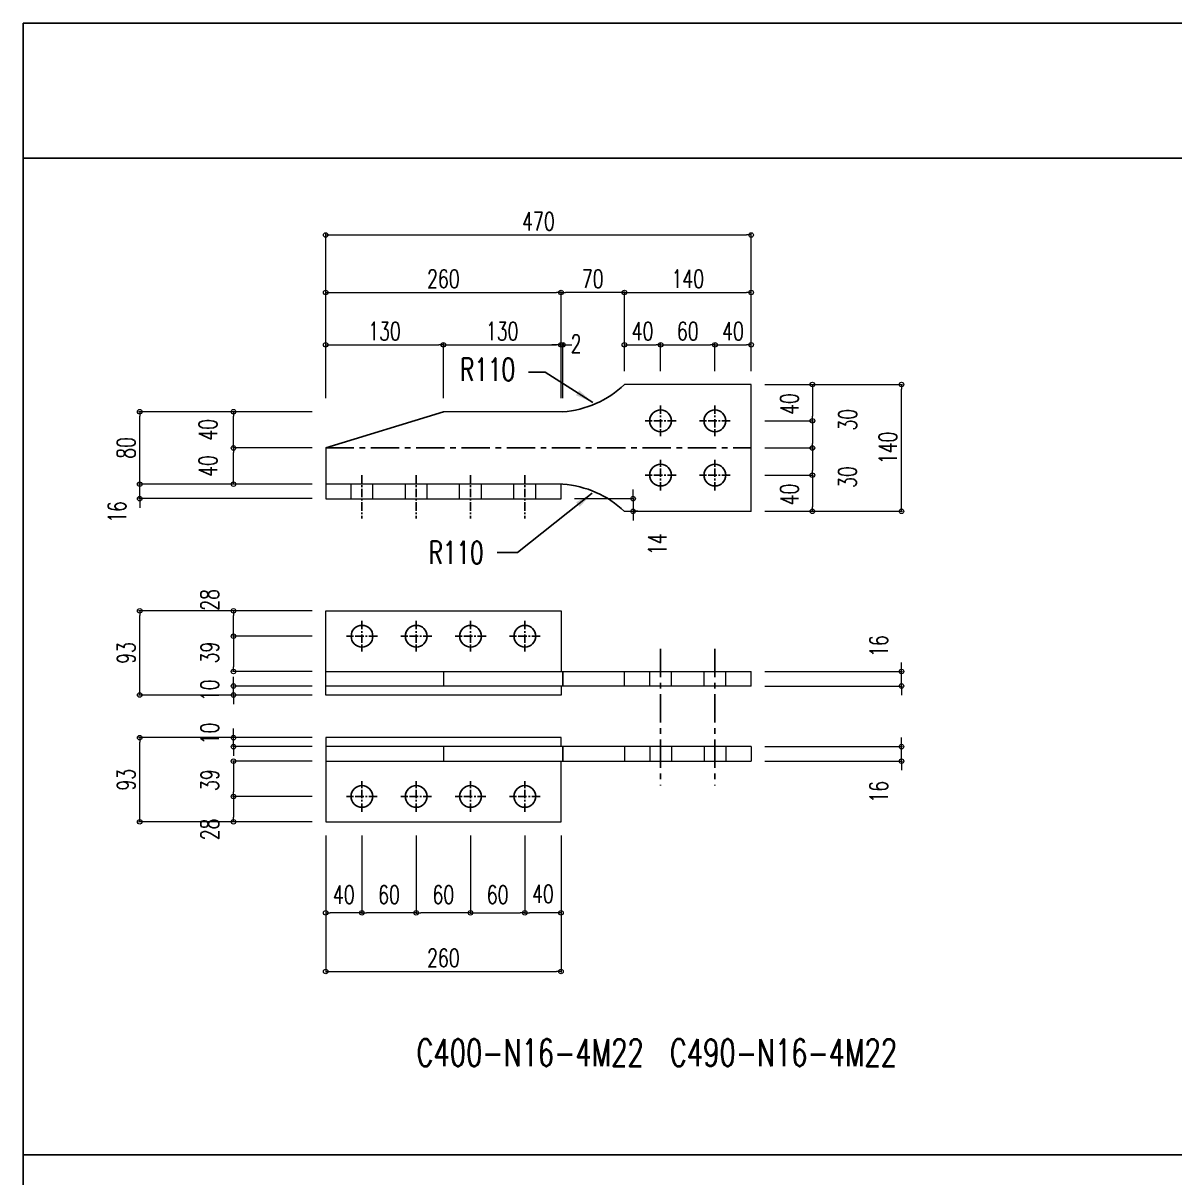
# Model space of a CAD drawing. Header units: millimetres. Extents: x -4568 to 36914, y -114 to 17788.
# Drawn here: x 23852 to 25124, y 10770 to 12045 of the extents above; entities that cross this region are included whole.
import ezdxf

# ---------------------------------------------------------------- set-up
doc = ezdxf.new("R2010")
doc.units = ezdxf.units.MM
doc.header["$LTSCALE"] = 5
for name, pattern in [('ACAD_ISO03W100', [30, 12, -18]), ('CENTER1', [10, 6.25, -1.25, 1.25, -1.25]), ('JIS_08_50', [53, 50, -1.125, 0.75, -1.125])]:
    doc.linetypes.add(name, pattern=pattern)
doc.layers.get('0').update_dxf_attribs({"color": 255})
doc.layers.get('DEFPOINTS').update_dxf_attribs({"color": 255})
for name, color, linetype in [('01', 7, 'Continuous'), ('CENTER', 2, 'JIS_08_50'), ('寸法', 4, 'Continuous'), ('補助線', 7, 'ACAD_ISO03W100'), ('金物', 142, 'Continuous')]:
    doc.layers.add(name, color=color, linetype=linetype)
doc.styles.add('KANJI', font='simplex.shx', dxfattribs={"width": 0.7, "bigfont": 'extfont2.shx'})
doc.styles.get("Standard").update_dxf_attribs({"font": 'simplex.shx', "width": 0.7, "height": 2.5, "bigfont": '@extfont2.shx'})
doc.styles.add('SUNPOU2', font='simplex.shx', dxfattribs={"width": 0.7, "height": 50, "bigfont": 'extfont2.shx'})
doc.dimstyles.new('コピー(2) - Standard', dxfattribs={"dimtxt": 25, "dimasz": 20, "dimexe": 0.18, "dimexo": 0.0625, "dimgap": 15, "dimtad": 1, "dimdec": 0, "dimzin": 0, "dimdsep": 46, "dimtxsty": 'Standard', "dimblk": 'DOTSMALL', "dimcen": 0.09, "dimadec": 0, "dimazin": 0, "dimtfac": 1, "dimtdec": 0, "dimtofl": 0, "dimtmove": 0, "dimatfit": 3, "dimfxl": 0, "dimtolj": 1, "dimtzin": 0, "dimarcsym": 0})
doc.dimstyles.new('一般寸法-小さめ', dxfattribs={"dimscale": 10, "dimtxt": 2, "dimasz": 0.5, "dimexe": 0.125, "dimexo": 1.5, "dimgap": 0.5, "dimtad": 1, "dimtxsty": 'KANJI', "dimblk": 'ORIGIN', "dimcen": 0, "dimclrd": 256, "dimclre": 256, "dimclrt": 256, "dimadec": 0, "dimazin": 0, "dimtfac": 1, "dimtmove": 2, "dimatfit": 2, "dimfxl": 0, "dimtolj": 2, "dimlwd": 5, "dimlwe": 5, "dimarcsym": 0})

# ---------------------------------------------------------------- blocks, each defined once
blk = doc.blocks.new('_Origin')
at = {"color": 0, "linetype": 'ByBlock', "lineweight": -2}
blk.add_line((0, 0), (-1, 0), dxfattribs=at)
blk.add_circle((0, 0), 0.5, dxfattribs=at)
blk = doc.blocks.new('*D248')
at = {"layer": 'DEFPOINTS', "color": 0, "transparency": 16777216}
for p in [(24084.3, 11396), (24186.1, 11396), (24186.1, 11368)]:
    blk.add_point(p, dxfattribs=at)
at = {"layer": '寸法', "lineweight": 5, "transparency": 16777216}
for p, q in [((24171.1, 11396), (24083, 11396)), ((24084.3, 11373), (24084.3, 11391)), ((24171.1, 11368), (24083, 11368))]:
    blk.add_line(p, q, dxfattribs=at)
at = {"layer": '寸法', "lineweight": 5, "transparency": 16777216, "xscale": 5, "yscale": 5, "zscale": 5}
for p, rotation in [((24084.3, 11396), 90), ((24084.3, 11368), 270)]:
    blk.add_blockref('_Origin', p, dxfattribs=dict(at, rotation=rotation))
at = {"layer": '寸法', "transparency": 16777216, "insert": (24058, 11408.1), "char_height": 20, "attachment_point": 5, "rotation": 90, "style": 'KANJI'}
blk.add_mtext('\\A2;28', dxfattribs=at)
blk = doc.blocks.new('*D493')
at = {"layer": 'DEFPOINTS', "color": 0, "transparency": 16777216}
for p in [(23980.7, 11396), (24186.1, 11396), (24186.1, 11303)]:
    blk.add_point(p, dxfattribs=at)
at = {"layer": '寸法', "lineweight": 5, "transparency": 16777216}
for p, q in [((24171.1, 11396), (23979.4, 11396)), ((23980.7, 11308), (23980.7, 11391)), ((24171.1, 11303), (23979.4, 11303))]:
    blk.add_line(p, q, dxfattribs=at)
at = {"layer": '寸法', "lineweight": 5, "transparency": 16777216, "xscale": 5, "yscale": 5, "zscale": 5}
for p, rotation in [((23980.7, 11396), 90), ((23980.7, 11303), 270)]:
    blk.add_blockref('_Origin', p, dxfattribs=dict(at, rotation=rotation))
at = {"layer": '寸法', "transparency": 16777216, "insert": (23965.7, 11349.5), "char_height": 20, "attachment_point": 5, "rotation": 90, "style": 'KANJI'}
blk.add_mtext('\\A2;93', dxfattribs=at)
blk = doc.blocks.new('*D249')
at = {"layer": 'DEFPOINTS', "color": 0, "transparency": 16777216}
for p in [(24656.1, 11246), (24822.2, 11246), (24656.1, 11230)]:
    blk.add_point(p, dxfattribs=at)
at = {"layer": '寸法', "lineweight": 5, "transparency": 16777216}
for p, q in [((24822.2, 11251), (24822.2, 11256)), ((24671.1, 11246), (24823.5, 11246)), ((24822.2, 11230), (24822.2, 11246)), ((24671.1, 11230), (24823.5, 11230)), ((24822.2, 11225), (24822.2, 11220))]:
    blk.add_line(p, q, dxfattribs=at)
at = {"layer": '寸法', "lineweight": 5, "transparency": 16777216, "xscale": 5, "yscale": 5, "zscale": 5}
for p, rotation in [((24822.2, 11246), 270), ((24822.2, 11230), 90)]:
    blk.add_blockref('_Origin', p, dxfattribs=dict(at, rotation=rotation))
at = {"layer": '寸法', "transparency": 16777216, "insert": (24797.2, 11196.1), "char_height": 20, "attachment_point": 5, "rotation": 90, "style": 'KANJI'}
blk.add_mtext('\\A2;16', dxfattribs=at)
blk = doc.blocks.new('*D494')
at = {"layer": 'DEFPOINTS', "color": 0, "transparency": 16777216}
for p in [(24656.1, 11329), (24822.2, 11329), (24656.1, 11313)]:
    blk.add_point(p, dxfattribs=at)
at = {"layer": '寸法', "lineweight": 5, "transparency": 16777216}
for p, q in [((24671.1, 11329), (24823.5, 11329)), ((24822.2, 11334), (24822.2, 11339)), ((24822.2, 11313), (24822.2, 11329)), ((24671.1, 11313), (24823.5, 11313)), ((24822.2, 11308), (24822.2, 11303))]:
    blk.add_line(p, q, dxfattribs=at)
at = {"layer": '寸法', "lineweight": 5, "transparency": 16777216, "xscale": 5, "yscale": 5, "zscale": 5}
for p, rotation in [((24822.2, 11329), 270), ((24822.2, 11313), 90)]:
    blk.add_blockref('_Origin', p, dxfattribs=dict(at, rotation=rotation))
at = {"layer": '寸法', "transparency": 16777216, "insert": (24797.2, 11357.1), "char_height": 20, "attachment_point": 5, "rotation": 90, "style": 'KANJI'}
blk.add_mtext('\\A2;16', dxfattribs=at)
blk = doc.blocks.new('*D495')
at = {"layer": 'DEFPOINTS', "color": 0, "transparency": 16777216}
for p in [(24084.3, 11313), (24186.1, 11313), (24186.1, 11303)]:
    blk.add_point(p, dxfattribs=at)
at = {"layer": '寸法', "lineweight": 5, "transparency": 16777216}
for p, q in [((24084.3, 11318), (24084.3, 11323)), ((24171.1, 11313), (24083, 11313)), ((24084.3, 11303), (24084.3, 11313)), ((24171.1, 11303), (24083, 11303)), ((24084.3, 11298), (24084.3, 11293))]:
    blk.add_line(p, q, dxfattribs=at)
at = {"layer": '寸法', "lineweight": 5, "transparency": 16777216, "xscale": 5, "yscale": 5, "zscale": 5}
for p, rotation in [((24084.3, 11313), 270), ((24084.3, 11303), 90)]:
    blk.add_blockref('_Origin', p, dxfattribs=dict(at, rotation=rotation))
at = {"layer": '寸法', "transparency": 16777216, "insert": (24058, 11308.2), "char_height": 20, "attachment_point": 5, "rotation": 90, "style": 'KANJI'}
blk.add_mtext('\\A2;10', dxfattribs=at)
blk = doc.blocks.new('*D250')
at = {"layer": 'DEFPOINTS', "color": 0, "transparency": 16777216}
for p in [(23980.7, 11616), (24186.1, 11616), (24186.1, 11536)]:
    blk.add_point(p, dxfattribs=at)
at = {"layer": '寸法', "lineweight": 5, "transparency": 16777216}
for p, q in [((24171.1, 11616), (23979.4, 11616)), ((23980.7, 11541), (23980.7, 11611)), ((24171.1, 11536), (23979.4, 11536))]:
    blk.add_line(p, q, dxfattribs=at)
at = {"layer": '寸法', "lineweight": 5, "transparency": 16777216, "xscale": 5, "yscale": 5, "zscale": 5}
for p, rotation in [((23980.7, 11616), 90), ((23980.7, 11536), 270)]:
    blk.add_blockref('_Origin', p, dxfattribs=dict(at, rotation=rotation))
at = {"layer": '寸法', "transparency": 16777216, "insert": (23965.7, 11576), "char_height": 20, "attachment_point": 5, "rotation": 90, "style": 'KANJI'}
blk.add_mtext('\\A2;80', dxfattribs=at)
blk = doc.blocks.new('*D496')
at = {"layer": 'DEFPOINTS', "color": 0, "transparency": 16777216}
for p in [(23980.7, 11536), (24186.1, 11536), (24186.1, 11520)]:
    blk.add_point(p, dxfattribs=at)
at = {"layer": '寸法', "lineweight": 5, "transparency": 16777216}
for p, q in [((23980.7, 11541), (23980.7, 11546)), ((24171.1, 11536), (23979.4, 11536)), ((23980.7, 11520), (23980.7, 11536)), ((24171.1, 11520), (23979.4, 11520)), ((23980.7, 11515), (23980.7, 11510))]:
    blk.add_line(p, q, dxfattribs=at)
at = {"layer": '寸法', "lineweight": 5, "transparency": 16777216, "xscale": 5, "yscale": 5, "zscale": 5}
for p, rotation in [((23980.7, 11536), 270), ((23980.7, 11520), 90)]:
    blk.add_blockref('_Origin', p, dxfattribs=dict(at, rotation=rotation))
at = {"layer": '寸法', "transparency": 16777216, "insert": (23955.7, 11505.2), "char_height": 20, "attachment_point": 5, "rotation": 90, "style": 'KANJI'}
blk.add_mtext('\\A2;16', dxfattribs=at)
blk = doc.blocks.new('*D251')
at = {"layer": 'DEFPOINTS', "color": 0, "transparency": 16777216}
for p in [(24446.1, 11747.8), (24186.1, 11616), (24446.1, 11616)]:
    blk.add_point(p, dxfattribs=at)
at = {"layer": '寸法', "lineweight": 5, "transparency": 16777216}
for p, q in [((24186.1, 11631), (24186.1, 11749)), ((24191.1, 11747.8), (24441.1, 11747.8)), ((24446.1, 11631), (24446.1, 11749))]:
    blk.add_line(p, q, dxfattribs=at)
at = {"layer": '寸法', "lineweight": 5, "transparency": 16777216, "xscale": 5, "yscale": 5, "zscale": 5, "rotation": 180}
blk.add_blockref('_Origin', (24186.1, 11747.8), dxfattribs=at)
at = {"layer": '寸法', "lineweight": 5, "transparency": 16777216, "xscale": 5, "yscale": 5, "zscale": 5}
blk.add_blockref('_Origin', (24446.1, 11747.8), dxfattribs=at)
at = {"layer": '寸法', "transparency": 16777216, "insert": (24316.1, 11762.8), "char_height": 20, "attachment_point": 5, "style": 'KANJI'}
blk.add_mtext('\\A2;260', dxfattribs=at)
blk = doc.blocks.new('*D252')
at = {"layer": 'DEFPOINTS', "color": 0, "transparency": 16777216}
for p in [(24446.1, 11747.8), (24516.1, 11646), (24446.1, 11616)]:
    blk.add_point(p, dxfattribs=at)
at = {"layer": '寸法', "lineweight": 5, "transparency": 16777216}
for p, q in [((24446.1, 11631), (24446.1, 11749)), ((24511.1, 11747.8), (24451.1, 11747.8)), ((24516.1, 11661), (24516.1, 11749))]:
    blk.add_line(p, q, dxfattribs=at)
at = {"layer": '寸法', "lineweight": 5, "transparency": 16777216, "xscale": 5, "yscale": 5, "zscale": 5, "rotation": 180}
blk.add_blockref('_Origin', (24446.1, 11747.8), dxfattribs=at)
at = {"layer": '寸法', "lineweight": 5, "transparency": 16777216, "xscale": 5, "yscale": 5, "zscale": 5}
blk.add_blockref('_Origin', (24516.1, 11747.8), dxfattribs=at)
at = {"layer": '寸法', "transparency": 16777216, "insert": (24481.1, 11762.8), "char_height": 20, "attachment_point": 5, "style": 'KANJI'}
blk.add_mtext('\\A2;70', dxfattribs=at)
blk = doc.blocks.new('*D497')
at = {"layer": 'DEFPOINTS', "color": 0, "transparency": 16777216}
for p in [(24656.1, 11747.8), (24516.1, 11646), (24656.1, 11646)]:
    blk.add_point(p, dxfattribs=at)
at = {"layer": '寸法', "lineweight": 5, "transparency": 16777216}
for p, q in [((24516.1, 11661), (24516.1, 11749)), ((24521.1, 11747.8), (24651.1, 11747.8)), ((24656.1, 11661), (24656.1, 11749))]:
    blk.add_line(p, q, dxfattribs=at)
at = {"layer": '寸法', "lineweight": 5, "transparency": 16777216, "xscale": 5, "yscale": 5, "zscale": 5, "rotation": 180}
blk.add_blockref('_Origin', (24516.1, 11747.8), dxfattribs=at)
at = {"layer": '寸法', "lineweight": 5, "transparency": 16777216, "xscale": 5, "yscale": 5, "zscale": 5}
blk.add_blockref('_Origin', (24656.1, 11747.8), dxfattribs=at)
at = {"layer": '寸法', "transparency": 16777216, "insert": (24586.1, 11762.8), "char_height": 20, "attachment_point": 5, "style": 'KANJI'}
blk.add_mtext('\\A2;140', dxfattribs=at)
blk = doc.blocks.new('*D253')
at = {"layer": 'DEFPOINTS', "color": 0, "transparency": 16777216}
for p in [(24186.1, 11191), (24084.3, 11163), (24186.1, 11163)]:
    blk.add_point(p, dxfattribs=at)
at = {"layer": '寸法', "lineweight": 5, "transparency": 16777216}
for p, q in [((24171.1, 11191), (24083, 11191)), ((24084.3, 11186), (24084.3, 11168)), ((24171.1, 11163), (24083, 11163))]:
    blk.add_line(p, q, dxfattribs=at)
at = {"layer": '寸法', "lineweight": 5, "transparency": 16777216, "xscale": 5, "yscale": 5, "zscale": 5}
for p, rotation in [((24084.3, 11191), 90), ((24084.3, 11163), 270)]:
    blk.add_blockref('_Origin', p, dxfattribs=dict(at, rotation=rotation))
at = {"layer": '寸法', "transparency": 16777216, "insert": (24058, 11154.6), "char_height": 20, "attachment_point": 5, "rotation": 90, "style": 'KANJI'}
blk.add_mtext('\\A2;28', dxfattribs=at)
blk = doc.blocks.new('*D498')
at = {"layer": 'DEFPOINTS', "color": 0, "transparency": 16777216}
for p in [(23980.7, 11256), (24186.1, 11256), (24186.1, 11163)]:
    blk.add_point(p, dxfattribs=at)
at = {"layer": '寸法', "lineweight": 5, "transparency": 16777216}
for p, q in [((24171.1, 11256), (23979.4, 11256)), ((23980.7, 11168), (23980.7, 11251)), ((24171.1, 11163), (23979.4, 11163))]:
    blk.add_line(p, q, dxfattribs=at)
at = {"layer": '寸法', "lineweight": 5, "transparency": 16777216, "xscale": 5, "yscale": 5, "zscale": 5}
for p, rotation in [((23980.7, 11256), 90), ((23980.7, 11163), 270)]:
    blk.add_blockref('_Origin', p, dxfattribs=dict(at, rotation=rotation))
at = {"layer": '寸法', "transparency": 16777216, "insert": (23965.7, 11209.5), "char_height": 20, "attachment_point": 5, "rotation": 90, "style": 'KANJI'}
blk.add_mtext('\\A2;93', dxfattribs=at)
blk = doc.blocks.new('*D254')
at = {"layer": 'DEFPOINTS', "color": 0, "transparency": 16777216}
for p in [(24084.3, 11256), (24186.1, 11256), (24186.1, 11246)]:
    blk.add_point(p, dxfattribs=at)
at = {"layer": '寸法', "lineweight": 5, "transparency": 16777216}
for p, q in [((24084.3, 11261), (24084.3, 11266)), ((24171.1, 11256), (24083, 11256)), ((24084.3, 11246), (24084.3, 11256)), ((24171.1, 11246), (24083, 11246)), ((24084.3, 11241), (24084.3, 11236))]:
    blk.add_line(p, q, dxfattribs=at)
at = {"layer": '寸法', "lineweight": 5, "transparency": 16777216, "xscale": 5, "yscale": 5, "zscale": 5}
for p, rotation in [((24084.3, 11256), 270), ((24084.3, 11246), 90)]:
    blk.add_blockref('_Origin', p, dxfattribs=dict(at, rotation=rotation))
at = {"layer": '寸法', "transparency": 16777216, "insert": (24058, 11260.5), "char_height": 20, "attachment_point": 5, "rotation": 90, "style": 'KANJI'}
blk.add_mtext('\\A2;10', dxfattribs=at)
blk = doc.blocks.new('*D499')
at = {"layer": 'DEFPOINTS', "color": 0, "transparency": 16777216}
for p in [(24186.1, 11163), (24446.1, 11163), (24446.1, 10997.6)]:
    blk.add_point(p, dxfattribs=at)
at = {"layer": '寸法', "lineweight": 5, "transparency": 16777216}
for p, q in [((24186.1, 11148), (24186.1, 10996.4)), ((24446.1, 11148), (24446.1, 10996.4)), ((24191.1, 10997.6), (24441.1, 10997.6))]:
    blk.add_line(p, q, dxfattribs=at)
at = {"layer": '寸法', "lineweight": 5, "transparency": 16777216, "xscale": 5, "yscale": 5, "zscale": 5, "rotation": 180}
blk.add_blockref('_Origin', (24186.1, 10997.6), dxfattribs=at)
at = {"layer": '寸法', "lineweight": 5, "transparency": 16777216, "xscale": 5, "yscale": 5, "zscale": 5}
blk.add_blockref('_Origin', (24446.1, 10997.6), dxfattribs=at)
at = {"layer": '寸法', "transparency": 16777216, "insert": (24316.1, 11012.6), "char_height": 20, "attachment_point": 5, "style": 'KANJI'}
blk.add_mtext('\\A2;260', dxfattribs=at)
blk = doc.blocks.new('*D255')
at = {"layer": 'DEFPOINTS', "color": 0, "transparency": 16777216}
for p in [(24186.1, 11163), (24226.1, 11163), (24186.1, 11062.5)]:
    blk.add_point(p, dxfattribs=at)
at = {"layer": '寸法', "lineweight": 5, "transparency": 16777216}
for p, q in [((24186.1, 11148), (24186.1, 11061.3)), ((24226.1, 11148), (24226.1, 11061.3)), ((24221.1, 11062.5), (24191.1, 11062.5))]:
    blk.add_line(p, q, dxfattribs=at)
at = {"layer": '寸法', "lineweight": 5, "transparency": 16777216, "xscale": 5, "yscale": 5, "zscale": 5, "rotation": 180}
blk.add_blockref('_Origin', (24186.1, 11062.5), dxfattribs=at)
at = {"layer": '寸法', "lineweight": 5, "transparency": 16777216, "xscale": 5, "yscale": 5, "zscale": 5}
blk.add_blockref('_Origin', (24226.1, 11062.5), dxfattribs=at)
at = {"layer": '寸法', "transparency": 16777216, "insert": (24206.1, 11082.5), "char_height": 20, "attachment_point": 5, "style": 'KANJI'}
blk.add_mtext('\\A2;40', dxfattribs=at)
blk = doc.blocks.new('*D256')
at = {"layer": 'DEFPOINTS', "color": 0, "transparency": 16777216}
for p in [(24226.1, 11163), (24286.1, 11163), (24226.1, 11062.5)]:
    blk.add_point(p, dxfattribs=at)
at = {"layer": '寸法', "lineweight": 5, "transparency": 16777216}
for p, q in [((24226.1, 11148), (24226.1, 11061.3)), ((24286.1, 11148), (24286.1, 11061.3)), ((24281.1, 11062.5), (24231.1, 11062.5))]:
    blk.add_line(p, q, dxfattribs=at)
at = {"layer": '寸法', "lineweight": 5, "transparency": 16777216, "xscale": 5, "yscale": 5, "zscale": 5, "rotation": 180}
blk.add_blockref('_Origin', (24226.1, 11062.5), dxfattribs=at)
at = {"layer": '寸法', "lineweight": 5, "transparency": 16777216, "xscale": 5, "yscale": 5, "zscale": 5}
blk.add_blockref('_Origin', (24286.1, 11062.5), dxfattribs=at)
at = {"layer": '寸法', "transparency": 16777216, "insert": (24256.1, 11082.5), "char_height": 20, "attachment_point": 5, "style": 'KANJI'}
blk.add_mtext('\\A2;60', dxfattribs=at)
blk = doc.blocks.new('*D257')
at = {"layer": 'DEFPOINTS', "color": 0, "transparency": 16777216}
for p in [(24286.1, 11163), (24346.1, 11163), (24286.1, 11062.5)]:
    blk.add_point(p, dxfattribs=at)
at = {"layer": '寸法', "lineweight": 5, "transparency": 16777216}
for p, q in [((24286.1, 11148), (24286.1, 11061.3)), ((24346.1, 11148), (24346.1, 11061.3)), ((24341.1, 11062.5), (24291.1, 11062.5))]:
    blk.add_line(p, q, dxfattribs=at)
at = {"layer": '寸法', "lineweight": 5, "transparency": 16777216, "xscale": 5, "yscale": 5, "zscale": 5, "rotation": 180}
blk.add_blockref('_Origin', (24286.1, 11062.5), dxfattribs=at)
at = {"layer": '寸法', "lineweight": 5, "transparency": 16777216, "xscale": 5, "yscale": 5, "zscale": 5}
blk.add_blockref('_Origin', (24346.1, 11062.5), dxfattribs=at)
at = {"layer": '寸法', "transparency": 16777216, "insert": (24316.1, 11082.5), "char_height": 20, "attachment_point": 5, "style": 'KANJI'}
blk.add_mtext('\\A2;60', dxfattribs=at)
blk = doc.blocks.new('*D258')
at = {"layer": 'DEFPOINTS', "color": 0, "transparency": 16777216}
for p in [(24346.1, 11163), (24406.1, 11163), (24406.1, 11062.5)]:
    blk.add_point(p, dxfattribs=at)
at = {"layer": '寸法', "lineweight": 5, "transparency": 16777216}
for p, q in [((24346.1, 11148), (24346.1, 11061.3)), ((24406.1, 11148), (24406.1, 11061.3)), ((24351.1, 11062.5), (24401.1, 11062.5))]:
    blk.add_line(p, q, dxfattribs=at)
at = {"layer": '寸法', "lineweight": 5, "transparency": 16777216, "xscale": 5, "yscale": 5, "zscale": 5, "rotation": 180}
blk.add_blockref('_Origin', (24346.1, 11062.5), dxfattribs=at)
at = {"layer": '寸法', "lineweight": 5, "transparency": 16777216, "xscale": 5, "yscale": 5, "zscale": 5}
blk.add_blockref('_Origin', (24406.1, 11062.5), dxfattribs=at)
at = {"layer": '寸法', "transparency": 16777216, "insert": (24376.1, 11082.5), "char_height": 20, "attachment_point": 5, "style": 'KANJI'}
blk.add_mtext('\\A2;60', dxfattribs=at)
blk = doc.blocks.new('*D259')
at = {"layer": 'DEFPOINTS', "color": 0, "transparency": 16777216}
for p in [(24406.1, 11163), (24446.1, 11163), (24406.1, 11062.5)]:
    blk.add_point(p, dxfattribs=at)
at = {"layer": '寸法', "lineweight": 5, "transparency": 16777216}
for p, q in [((24406.1, 11148), (24406.1, 11061.3)), ((24446.1, 11148), (24446.1, 11061.3)), ((24441.1, 11062.5), (24411.1, 11062.5))]:
    blk.add_line(p, q, dxfattribs=at)
at = {"layer": '寸法', "lineweight": 5, "transparency": 16777216, "xscale": 5, "yscale": 5, "zscale": 5, "rotation": 180}
blk.add_blockref('_Origin', (24406.1, 11062.5), dxfattribs=at)
at = {"layer": '寸法', "lineweight": 5, "transparency": 16777216, "xscale": 5, "yscale": 5, "zscale": 5}
blk.add_blockref('_Origin', (24446.1, 11062.5), dxfattribs=at)
at = {"layer": '寸法', "transparency": 16777216, "insert": (24426.1, 11083.3), "char_height": 20, "attachment_point": 5, "style": 'KANJI'}
blk.add_mtext('\\A2;40', dxfattribs=at)
blk = doc.blocks.new('*D500')
at = {"layer": 'DEFPOINTS', "color": 0, "transparency": 16777216}
for p in [(24084.3, 11576), (24186.1, 11576), (24186.1, 11536)]:
    blk.add_point(p, dxfattribs=at)
at = {"layer": '寸法', "lineweight": 5, "transparency": 16777216}
for p, q in [((24171.1, 11576), (24083, 11576)), ((24084.3, 11541), (24084.3, 11571)), ((24171.1, 11536), (24083, 11536))]:
    blk.add_line(p, q, dxfattribs=at)
at = {"layer": '寸法', "lineweight": 5, "transparency": 16777216, "xscale": 5, "yscale": 5, "zscale": 5}
for p, rotation in [((24084.3, 11576), 90), ((24084.3, 11536), 270)]:
    blk.add_blockref('_Origin', p, dxfattribs=dict(at, rotation=rotation))
at = {"layer": '寸法', "transparency": 16777216, "insert": (24056.1, 11556), "char_height": 20, "attachment_point": 5, "rotation": 90, "style": 'KANJI'}
blk.add_mtext('\\A2;40', dxfattribs=at)
blk = doc.blocks.new('*D260')
at = {"layer": 'DEFPOINTS', "color": 0, "transparency": 16777216}
for p in [(24084.3, 11616), (24186.1, 11616), (24186.1, 11576)]:
    blk.add_point(p, dxfattribs=at)
at = {"layer": '寸法', "lineweight": 5, "transparency": 16777216}
for p, q in [((24171.1, 11616), (24083, 11616)), ((24084.3, 11581), (24084.3, 11611)), ((24171.1, 11576), (24083, 11576))]:
    blk.add_line(p, q, dxfattribs=at)
at = {"layer": '寸法', "lineweight": 5, "transparency": 16777216, "xscale": 5, "yscale": 5, "zscale": 5}
for p, rotation in [((24084.3, 11616), 90), ((24084.3, 11576), 270)]:
    blk.add_blockref('_Origin', p, dxfattribs=dict(at, rotation=rotation))
at = {"layer": '寸法', "transparency": 16777216, "insert": (24056.1, 11596), "char_height": 20, "attachment_point": 5, "rotation": 90, "style": 'KANJI'}
blk.add_mtext('\\A2;40', dxfattribs=at)
blk = doc.blocks.new('*D501')
at = {"layer": 'DEFPOINTS', "color": 0, "transparency": 16777216}
for p in [(24446.1, 11520), (24516.1, 11506), (24525.7, 11506)]:
    blk.add_point(p, dxfattribs=at)
at = {"layer": '寸法', "lineweight": 5, "transparency": 16777216}
for p, q in [((24525.7, 11525), (24525.7, 11530)), ((24461.1, 11520), (24527, 11520)), ((24525.7, 11520), (24525.7, 11506)), ((24525.7, 11501), (24525.7, 11496)), ((24531.1, 11506), (24527, 11506))]:
    blk.add_line(p, q, dxfattribs=at)
at = {"layer": '寸法', "lineweight": 5, "transparency": 16777216, "xscale": 5, "yscale": 5, "zscale": 5}
for p, rotation in [((24525.7, 11520), 270), ((24525.7, 11506), 90)]:
    blk.add_blockref('_Origin', p, dxfattribs=dict(at, rotation=rotation))
at = {"layer": '寸法', "transparency": 16777216, "insert": (24552.5, 11469.5), "char_height": 20, "attachment_point": 5, "rotation": 90, "style": 'KANJI'}
blk.add_mtext('\\A2;14', dxfattribs=at)
blk = doc.blocks.new('*D261')
at = {"layer": 'DEFPOINTS', "color": 0, "transparency": 16777216}
for p in [(24186.1, 11368), (24084.3, 11329), (24186.1, 11329)]:
    blk.add_point(p, dxfattribs=at)
at = {"layer": '寸法', "lineweight": 5, "transparency": 16777216}
for p, q in [((24171.1, 11368), (24083, 11368)), ((24084.3, 11363), (24084.3, 11334)), ((24171.1, 11329), (24083, 11329))]:
    blk.add_line(p, q, dxfattribs=at)
at = {"layer": '寸法', "lineweight": 5, "transparency": 16777216, "xscale": 5, "yscale": 5, "zscale": 5}
for p, rotation in [((24084.3, 11368), 90), ((24084.3, 11329), 270)]:
    blk.add_blockref('_Origin', p, dxfattribs=dict(at, rotation=rotation))
at = {"layer": '寸法', "transparency": 16777216, "insert": (24058, 11350), "char_height": 20, "attachment_point": 5, "rotation": 90, "style": 'KANJI'}
blk.add_mtext('\\A2;39', dxfattribs=at)
blk = doc.blocks.new('*D262')
at = {"layer": 'DEFPOINTS', "color": 0, "transparency": 16777216}
for p in [(24186.1, 11230), (24084.3, 11191), (24186.1, 11191)]:
    blk.add_point(p, dxfattribs=at)
at = {"layer": '寸法', "lineweight": 5, "transparency": 16777216}
for p, q in [((24171.1, 11230), (24083, 11230)), ((24084.3, 11225), (24084.3, 11196)), ((24171.1, 11191), (24083, 11191))]:
    blk.add_line(p, q, dxfattribs=at)
at = {"layer": '寸法', "lineweight": 5, "transparency": 16777216, "xscale": 5, "yscale": 5, "zscale": 5}
for p, rotation in [((24084.3, 11230), 90), ((24084.3, 11191), 270)]:
    blk.add_blockref('_Origin', p, dxfattribs=dict(at, rotation=rotation))
at = {"layer": '寸法', "transparency": 16777216, "insert": (24058, 11209), "char_height": 20, "attachment_point": 5, "rotation": 90, "style": 'KANJI'}
blk.add_mtext('\\A2;39', dxfattribs=at)
blk = doc.blocks.new('*D263')
at = {"layer": 'DEFPOINTS', "color": 0, "transparency": 16777216}
for p in [(24446.1, 11690), (24316.1, 11616), (24446.1, 11616)]:
    blk.add_point(p, dxfattribs=at)
at = {"layer": '寸法', "lineweight": 5, "transparency": 16777216}
for p, q in [((24316.1, 11631), (24316.1, 11691.2)), ((24321.1, 11690), (24441.1, 11690)), ((24446.1, 11631), (24446.1, 11691.2))]:
    blk.add_line(p, q, dxfattribs=at)
at = {"layer": '寸法', "lineweight": 5, "transparency": 16777216, "xscale": 5, "yscale": 5, "zscale": 5, "rotation": 180}
blk.add_blockref('_Origin', (24316.1, 11690), dxfattribs=at)
at = {"layer": '寸法', "lineweight": 5, "transparency": 16777216, "xscale": 5, "yscale": 5, "zscale": 5}
blk.add_blockref('_Origin', (24446.1, 11690), dxfattribs=at)
at = {"layer": '寸法', "transparency": 16777216, "insert": (24381.1, 11705), "char_height": 20, "attachment_point": 5, "style": 'KANJI'}
blk.add_mtext('\\A2;130', dxfattribs=at)
blk = doc.blocks.new('*D264')
at = {"layer": 'DEFPOINTS', "color": 0, "transparency": 16777216}
for p in [(24656.1, 11811.3), (24656.1, 11646), (24186.1, 11616)]:
    blk.add_point(p, dxfattribs=at)
at = {"layer": '寸法', "lineweight": 5, "transparency": 16777216}
for p, q in [((24186.1, 11631), (24186.1, 11812.5)), ((24191.1, 11811.3), (24651.1, 11811.3)), ((24656.1, 11661), (24656.1, 11812.5))]:
    blk.add_line(p, q, dxfattribs=at)
at = {"layer": '寸法', "lineweight": 5, "transparency": 16777216, "xscale": 5, "yscale": 5, "zscale": 5, "rotation": 180}
blk.add_blockref('_Origin', (24186.1, 11811.3), dxfattribs=at)
at = {"layer": '寸法', "lineweight": 5, "transparency": 16777216, "xscale": 5, "yscale": 5, "zscale": 5}
blk.add_blockref('_Origin', (24656.1, 11811.3), dxfattribs=at)
at = {"layer": '寸法', "transparency": 16777216, "insert": (24421.1, 11826.3), "char_height": 20, "attachment_point": 5, "style": 'KANJI'}
blk.add_mtext('\\A2;470', dxfattribs=at)
blk = doc.blocks.new('*D265')
at = {"layer": 'DEFPOINTS', "color": 0, "transparency": 16777216}
for p in [(24656.1, 11646), (24822.2, 11646), (24656.1, 11506)]:
    blk.add_point(p, dxfattribs=at)
at = {"layer": '寸法', "lineweight": 5, "transparency": 16777216}
for p, q in [((24671.1, 11646), (24823.5, 11646)), ((24822.2, 11511), (24822.2, 11641)), ((24671.1, 11506), (24823.5, 11506))]:
    blk.add_line(p, q, dxfattribs=at)
at = {"layer": '寸法', "lineweight": 5, "transparency": 16777216, "xscale": 5, "yscale": 5, "zscale": 5}
for p, rotation in [((24822.2, 11646), 90), ((24822.2, 11506), 270)]:
    blk.add_blockref('_Origin', p, dxfattribs=dict(at, rotation=rotation))
at = {"layer": '寸法', "transparency": 16777216, "insert": (24807.2, 11576), "char_height": 20, "attachment_point": 5, "rotation": 90, "style": 'KANJI'}
blk.add_mtext('\\A2;140', dxfattribs=at)
blk = doc.blocks.new('*D266')
at = {"layer": 'DEFPOINTS', "color": 0, "transparency": 16777216}
for p in [(24656.1, 11646), (24656.1, 11606), (24723.8, 11606)]:
    blk.add_point(p, dxfattribs=at)
at = {"layer": '寸法', "lineweight": 5, "transparency": 16777216}
for p, q in [((24671.1, 11646), (24725, 11646)), ((24723.8, 11641), (24723.8, 11611)), ((24671.1, 11606), (24725, 11606))]:
    blk.add_line(p, q, dxfattribs=at)
at = {"layer": '寸法', "lineweight": 5, "transparency": 16777216, "xscale": 5, "yscale": 5, "zscale": 5}
for p, rotation in [((24723.8, 11646), 90), ((24723.8, 11606), 270)]:
    blk.add_blockref('_Origin', p, dxfattribs=dict(at, rotation=rotation))
at = {"layer": '寸法', "transparency": 16777216, "insert": (24698.4, 11624.5), "char_height": 20, "attachment_point": 5, "rotation": 90, "style": 'KANJI'}
blk.add_mtext('\\A2;40', dxfattribs=at)
blk = doc.blocks.new('*D267')
at = {"layer": 'DEFPOINTS', "color": 0, "transparency": 16777216}
for p in [(24656.1, 11546), (24656.1, 11506), (24723.8, 11506)]:
    blk.add_point(p, dxfattribs=at)
at = {"layer": '寸法', "lineweight": 5, "transparency": 16777216}
for p, q in [((24671.1, 11546), (24725, 11546)), ((24723.8, 11541), (24723.8, 11511)), ((24671.1, 11506), (24725, 11506))]:
    blk.add_line(p, q, dxfattribs=at)
at = {"layer": '寸法', "lineweight": 5, "transparency": 16777216, "xscale": 5, "yscale": 5, "zscale": 5}
for p, rotation in [((24723.8, 11546), 90), ((24723.8, 11506), 270)]:
    blk.add_blockref('_Origin', p, dxfattribs=dict(at, rotation=rotation))
at = {"layer": '寸法', "transparency": 16777216, "insert": (24698.4, 11524.5), "char_height": 20, "attachment_point": 5, "rotation": 90, "style": 'KANJI'}
blk.add_mtext('\\A2;40', dxfattribs=at)
blk = doc.blocks.new('*D268')
at = {"layer": 'DEFPOINTS', "color": 0, "transparency": 16777216}
for p in [(24316.1, 11690), (24186.1, 11616), (24316.1, 11616)]:
    blk.add_point(p, dxfattribs=at)
at = {"layer": '寸法', "lineweight": 5, "transparency": 16777216}
for p, q in [((24186.1, 11631), (24186.1, 11691.2)), ((24191.1, 11690), (24311.1, 11690)), ((24316.1, 11631), (24316.1, 11691.2))]:
    blk.add_line(p, q, dxfattribs=at)
at = {"layer": '寸法', "lineweight": 5, "transparency": 16777216, "xscale": 5, "yscale": 5, "zscale": 5, "rotation": 180}
blk.add_blockref('_Origin', (24186.1, 11690), dxfattribs=at)
at = {"layer": '寸法', "lineweight": 5, "transparency": 16777216, "xscale": 5, "yscale": 5, "zscale": 5}
blk.add_blockref('_Origin', (24316.1, 11690), dxfattribs=at)
at = {"layer": '寸法', "transparency": 16777216, "insert": (24251.1, 11705), "char_height": 20, "attachment_point": 5, "style": 'KANJI'}
blk.add_mtext('\\A2;130', dxfattribs=at)
blk = doc.blocks.new('_DotSmall')
at = {"color": 0, "linetype": 'ByBlock', "const_width": 0.5}
blk.add_lwpolyline([(-0.0625, 0, 1), (0.0625, 0, 1)], format="xyb", close=True, dxfattribs=at)
blk = doc.blocks.new('*D269')
at = {"layer": 'DEFPOINTS', "color": 0, "transparency": 16777216}
for p in [(24556.1, 11690), (24516.1, 11646), (24556.1, 11646)]:
    blk.add_point(p, dxfattribs=at)
at = {"layer": '寸法', "lineweight": 5, "transparency": 16777216}
for p, q in [((24516.1, 11661), (24516.1, 11691.2)), ((24521.1, 11690), (24551.1, 11690)), ((24556.1, 11661), (24556.1, 11691.2))]:
    blk.add_line(p, q, dxfattribs=at)
at = {"layer": '寸法', "lineweight": 5, "transparency": 16777216, "xscale": 5, "yscale": 5, "zscale": 5, "rotation": 180}
blk.add_blockref('_Origin', (24516.1, 11690), dxfattribs=at)
at = {"layer": '寸法', "lineweight": 5, "transparency": 16777216, "xscale": 5, "yscale": 5, "zscale": 5}
blk.add_blockref('_Origin', (24556.1, 11690), dxfattribs=at)
at = {"layer": '寸法', "transparency": 16777216, "insert": (24536.1, 11705), "char_height": 20, "attachment_point": 5, "style": 'KANJI'}
blk.add_mtext('\\A2;40', dxfattribs=at)
blk = doc.blocks.new('*D270')
at = {"layer": 'DEFPOINTS', "color": 0, "transparency": 16777216}
for p in [(24656.1, 11690), (24616.1, 11646), (24656.1, 11646)]:
    blk.add_point(p, dxfattribs=at)
at = {"layer": '寸法', "lineweight": 5, "transparency": 16777216}
for p, q in [((24616.1, 11661), (24616.1, 11691.2)), ((24621.1, 11690), (24651.1, 11690)), ((24656.1, 11661), (24656.1, 11691.2))]:
    blk.add_line(p, q, dxfattribs=at)
at = {"layer": '寸法', "lineweight": 5, "transparency": 16777216, "xscale": 5, "yscale": 5, "zscale": 5, "rotation": 180}
blk.add_blockref('_Origin', (24616.1, 11690), dxfattribs=at)
at = {"layer": '寸法', "lineweight": 5, "transparency": 16777216, "xscale": 5, "yscale": 5, "zscale": 5}
blk.add_blockref('_Origin', (24656.1, 11690), dxfattribs=at)
at = {"layer": '寸法', "transparency": 16777216, "insert": (24636.1, 11705), "char_height": 20, "attachment_point": 5, "style": 'KANJI'}
blk.add_mtext('\\A2;40', dxfattribs=at)
blk = doc.blocks.new('*D271')
at = {"layer": 'DEFPOINTS', "color": 0, "transparency": 16777216}
for p in [(24616.1, 11690), (24556.1, 11646), (24616.1, 11646)]:
    blk.add_point(p, dxfattribs=at)
at = {"layer": '寸法', "lineweight": 5, "transparency": 16777216}
for p, q in [((24556.1, 11661), (24556.1, 11691.2)), ((24561.1, 11690), (24611.1, 11690)), ((24616.1, 11661), (24616.1, 11691.2))]:
    blk.add_line(p, q, dxfattribs=at)
at = {"layer": '寸法', "lineweight": 5, "transparency": 16777216, "xscale": 5, "yscale": 5, "zscale": 5, "rotation": 180}
blk.add_blockref('_Origin', (24556.1, 11690), dxfattribs=at)
at = {"layer": '寸法', "lineweight": 5, "transparency": 16777216, "xscale": 5, "yscale": 5, "zscale": 5}
blk.add_blockref('_Origin', (24616.1, 11690), dxfattribs=at)
at = {"layer": '寸法', "transparency": 16777216, "insert": (24586.1, 11705), "char_height": 20, "attachment_point": 5, "style": 'KANJI'}
blk.add_mtext('\\A2;60', dxfattribs=at)
blk = doc.blocks.new('*D272')
at = {"layer": 'DEFPOINTS', "color": 0, "transparency": 16777216}
for p in [(24656.1, 11606), (24656.1, 11576), (24723.8, 11576)]:
    blk.add_point(p, dxfattribs=at)
at = {"layer": '寸法', "lineweight": 5, "transparency": 16777216}
for p, q in [((24671.1, 11606), (24725, 11606)), ((24723.8, 11601), (24723.8, 11581)), ((24671.1, 11576), (24725, 11576))]:
    blk.add_line(p, q, dxfattribs=at)
at = {"layer": '寸法', "lineweight": 5, "transparency": 16777216, "xscale": 5, "yscale": 5, "zscale": 5}
for p, rotation in [((24723.8, 11606), 90), ((24723.8, 11576), 270)]:
    blk.add_blockref('_Origin', p, dxfattribs=dict(at, rotation=rotation))
at = {"layer": '寸法', "transparency": 16777216, "insert": (24762.8, 11607.2), "char_height": 20, "attachment_point": 5, "rotation": 90, "style": 'KANJI'}
blk.add_mtext('\\A2;30', dxfattribs=at)
blk = doc.blocks.new('*D273')
at = {"layer": 'DEFPOINTS', "color": 0, "transparency": 16777216}
for p in [(24656.1, 11576), (24656.1, 11546), (24723.8, 11546)]:
    blk.add_point(p, dxfattribs=at)
at = {"layer": '寸法', "lineweight": 5, "transparency": 16777216}
for p, q in [((24671.1, 11576), (24725, 11576)), ((24723.8, 11571), (24723.8, 11551)), ((24671.1, 11546), (24725, 11546))]:
    blk.add_line(p, q, dxfattribs=at)
at = {"layer": '寸法', "lineweight": 5, "transparency": 16777216, "xscale": 5, "yscale": 5, "zscale": 5}
for p, rotation in [((24723.8, 11576), 90), ((24723.8, 11546), 270)]:
    blk.add_blockref('_Origin', p, dxfattribs=dict(at, rotation=rotation))
at = {"layer": '寸法', "transparency": 16777216, "insert": (24762.5, 11543.8), "char_height": 20, "attachment_point": 5, "rotation": 90, "style": 'KANJI'}
blk.add_mtext('\\A2;30', dxfattribs=at)
blk = doc.blocks.new('*D502')
at = {"layer": 'DEFPOINTS', "color": 0, "transparency": 16777216}
for p in [(24448.1, 11690), (24446.1, 11616), (24448.1, 11616)]:
    blk.add_point(p, dxfattribs=at)
at = {"layer": '寸法', "lineweight": 5, "transparency": 16777216}
for p, q in [((24441.1, 11690), (24436.1, 11690)), ((24446.1, 11631), (24446.1, 11691.2)), ((24446.1, 11690), (24448.1, 11690)), ((24448.1, 11631), (24448.1, 11691.2)), ((24453.1, 11690), (24458.1, 11690))]:
    blk.add_line(p, q, dxfattribs=at)
at = {"layer": '寸法', "lineweight": 5, "transparency": 16777216, "xscale": 5, "yscale": 5, "zscale": 5}
blk.add_blockref('_Origin', (24446.1, 11690), dxfattribs=at)
at = {"layer": '寸法', "lineweight": 5, "transparency": 16777216, "xscale": 5, "yscale": 5, "zscale": 5, "rotation": 180}
blk.add_blockref('_Origin', (24448.1, 11690), dxfattribs=at)
at = {"layer": '寸法', "transparency": 16777216, "insert": (24462.7, 11691.1), "char_height": 20, "attachment_point": 5, "style": 'KANJI'}
blk.add_mtext('\\A2;2', dxfattribs=at)

msp = doc.modelspace()

# ---------------------------------------------------------------- linework, layer by layer
at = {"layer": '01', "ltscale": 2}
for points in [[(23851.831, 12045.347), (26651.831, 12045.347), (26651.831, 11896.004), (23851.831, 11896.004)], [(23851.831, 11896.004), (25251.831, 11896.004), (25251.831, 10794.886), (23851.831, 10794.886)], [(23851.831, 10794.886), (26651.831, 10794.886), (26651.831, 10645.542), (23851.831, 10645.542)]]:
    msp.add_lwpolyline(points, close=True, dxfattribs=at)
at = {"layer": 'CENTER', "color": 7, "linetype": 'CENTER1'}
for p, q in [((24186.106, 11575.961), (24656.106, 11575.961)), ((24556.106, 11354.004), (24556.106, 11203.004)), ((24616.106, 11354.004), (24616.106, 11203.004))]:
    msp.add_line(p, q, dxfattribs=at)
at = {"layer": '寸法', "linetype": 'CENTER1', "ltscale": 0.3}
for p, q in [((24556.106, 11622.961), (24556.106, 11588.961)), ((24616.106, 11622.961), (24616.106, 11588.961)), ((24573.106, 11605.961), (24539.106, 11605.961)), ((24633.106, 11605.961), (24599.106, 11605.961)), ((24556.106, 11528.961), (24556.106, 11562.961)), ((24616.106, 11528.961), (24616.106, 11562.961)), ((24226.106, 11545.961), (24226.106, 11497.961)), ((24286.106, 11545.961), (24286.106, 11497.961)), ((24346.106, 11545.961), (24346.106, 11497.961)), ((24406.106, 11545.961), (24406.106, 11497.961)), ((24573.106, 11545.961), (24539.106, 11545.961)), ((24633.106, 11545.961), (24599.106, 11545.961)), ((24226.217, 11385.007), (24226.217, 11351.007)), ((24286.217, 11385.007), (24286.217, 11351.007)), ((24346.217, 11385.007), (24346.217, 11351.007)), ((24406.217, 11385.007), (24406.217, 11351.007)), ((24243.217, 11368.007), (24209.217, 11368.007)), ((24303.217, 11368.007), (24269.217, 11368.007)), ((24363.217, 11368.007), (24329.217, 11368.007)), ((24423.217, 11368.007), (24389.217, 11368.007)), ((24226.106, 11174.004), (24226.106, 11208.004)), ((24286.106, 11174.004), (24286.106, 11208.004)), ((24346.106, 11174.004), (24346.106, 11208.004)), ((24406.106, 11174.004), (24406.106, 11208.004)), ((24243.106, 11191.004), (24209.106, 11191.004)), ((24303.106, 11191.004), (24269.106, 11191.004)), ((24363.106, 11191.004), (24329.106, 11191.004)), ((24423.106, 11191.004), (24389.106, 11191.004))]:
    msp.add_line(p, q, dxfattribs=at)
at = {"layer": '補助線', "lineweight": 18}
for p, q in [((24186.106, 11535.961), (24186.106, 11519.961)), ((24214.106, 11519.961), (24214.106, 11535.961)), ((24238.106, 11519.961), (24238.106, 11535.961)), ((24274.106, 11519.961), (24274.106, 11535.961)), ((24298.106, 11519.961), (24298.106, 11535.961)), ((24334.106, 11519.961), (24334.106, 11535.961)), ((24358.106, 11519.961), (24358.106, 11535.961)), ((24394.106, 11519.961), (24394.106, 11535.961)), ((24418.106, 11519.961), (24418.106, 11535.961)), ((24544.106, 11313.004), (24544.106, 11329.004)), ((24568.106, 11313.004), (24568.106, 11329.004)), ((24604.106, 11313.004), (24604.106, 11329.004)), ((24628.106, 11313.004), (24628.106, 11329.004)), ((24544.106, 11246.004), (24544.106, 11230.004)), ((24568.106, 11246.004), (24568.106, 11230.004)), ((24604.106, 11246.004), (24604.106, 11230.004)), ((24628.106, 11246.004), (24628.106, 11230.004))]:
    msp.add_line(p, q, dxfattribs=at)
at = {"layer": '金物', "lineweight": 18}
for p, q in [((24656.106, 11645.961), (24516.106, 11645.961)), ((24656.106, 11505.961), (24656.106, 11645.961)), ((24448.106, 11615.961), (24316.106, 11615.961)), ((24186.106, 11575.961), (24186.106, 11535.961)), ((24448.106, 11535.961), (24186.106, 11535.961)), ((24446.106, 11519.961), (24446.106, 11535.961)), ((24186.106, 11519.961), (24446.106, 11519.961)), ((24656.106, 11505.961), (24516.106, 11505.961)), ((24186.106, 11303.004), (24186.106, 11396.004)), ((24186.106, 11396.004), (24446.106, 11396.004)), ((24446.106, 11396.004), (24446.106, 11329.004)), ((24186.106, 11329.004), (24656.106, 11329.004)), ((24316.106, 11329.004), (24316.106, 11313.004)), ((24516.106, 11313.004), (24516.106, 11329.004)), ((24656.106, 11313.004), (24656.106, 11329.004)), ((24656.106, 11313.004), (24186.106, 11313.004)), ((24446.106, 11313.004), (24446.106, 11303.004)), ((24446.106, 11303.004), (24186.106, 11303.004)), ((24186.106, 11256.004), (24186.106, 11163.004)), ((24446.106, 11256.004), (24186.106, 11256.004)), ((24446.106, 11246.004), (24446.106, 11256.004)), ((24656.106, 11246.004), (24186.106, 11246.004)), ((24316.106, 11246.004), (24316.106, 11230.004)), ((24516.106, 11246.004), (24516.106, 11230.004)), ((24656.106, 11246.004), (24656.106, 11230.004)), ((24186.106, 11230.004), (24656.106, 11230.004)), ((24446.106, 11163.004), (24446.106, 11230.004)), ((24186.106, 11163.004), (24446.106, 11163.004))]:
    msp.add_line(p, q, dxfattribs=at)
at = {"layer": '金物'}
msp.add_line((24186.106, 11575.961), (24316.106, 11615.961), dxfattribs=at)
at = {"layer": '金物', "ltscale": 2}
for p, q in [((24448.106, 11329.004), (24448.106, 11313.004)), ((24448.106, 11246.004), (24448.106, 11230.004))]:
    msp.add_line(p, q, dxfattribs=at)
at = {"layer": '金物', "ltscale": 2.5}
for centre in [(24556.106, 11605.961), (24616.106, 11605.961), (24556.106, 11545.961), (24616.106, 11545.961), (24226.217, 11368.007), (24286.217, 11368.007), (24346.217, 11368.007), (24406.217, 11368.007), (24226.106, 11191.004), (24286.106, 11191.004), (24346.106, 11191.004), (24406.106, 11191.004)]:
    msp.add_circle(centre, 12, dxfattribs=at)
at = {"layer": '金物', "ltscale": 2}
for centre, start, end in [((24440.316, 11725.684), 274.060941, 313.550946), ((24440.316, 11426.237), 46.449054, 85.939059)]:
    msp.add_arc(centre, 110, start, end, dxfattribs=at)

# ---------------------------------------------------------------- texts
at = {"layer": '寸法', "char_height": 25, "width": 98.97993}
for s, insert, attachment_point in [('\\A1;R110', (24395.325, 11650.286), 9), ('R110', (24360.567, 11472.888), 3)]:
    msp.add_mtext(s, dxfattribs=dict(at, insert=insert, attachment_point=attachment_point))
at = {"layer": '寸法', "ltscale": 2, "insert": (24551.831, 10907.987), "char_height": 30, "width": 1400, "attachment_point": 5, "style": 'SUNPOU2'}
msp.add_mtext('C400-N16-4M22  C490-N16-4M22', dxfattribs=at)

# ---------------------------------------------------------------- dimensions: what is measured, and where the dimension line sits
at = {"layer": '寸法'}
for base, p1, p2, picture, middle in [((24656.106, 11811.255), (24186.106, 11615.961), (24656.106, 11645.961), '*D264', (24421.106, 11826.255)), ((24446.106, 11747.755), (24186.106, 11615.961), (24446.106, 11615.961), '*D251', (24316.106, 11762.755)), ((24446.106, 11747.755), (24516.106, 11645.961), (24446.106, 11615.961), '*D252', (24481.106, 11762.755)), ((24656.106, 11747.755), (24516.106, 11645.961), (24656.106, 11645.961), '*D497', (24586.106, 11762.755)), ((24316.106, 11689.983), (24186.106, 11615.961), (24316.106, 11615.961), '*D268', (24251.106, 11704.983)), ((24446.106, 11689.983), (24316.106, 11615.961), (24446.106, 11615.961), '*D263', (24381.106, 11704.983)), ((24556.106, 11689.983), (24516.106, 11645.961), (24556.106, 11645.961), '*D269', (24536.106, 11704.983)), ((24616.106, 11689.983), (24556.106, 11645.961), (24616.106, 11645.961), '*D271', (24586.106, 11704.983)), ((24656.106, 11689.983), (24616.106, 11645.961), (24656.106, 11645.961), '*D270', (24636.106, 11704.983)), ((24446.106, 10997.647), (24186.106, 11163.004), (24446.106, 11163.004), '*D499', (24316.106, 11012.647))]:
    dim = msp.add_linear_dim(base=base, p1=p1, p2=p2, dimstyle='一般寸法-小さめ', dxfattribs=at)
    dim.commit()
    dim.dimension.update_dxf_attribs({"geometry": picture, "text_midpoint": middle})
for base, p1, p2, picture, middle in [((24448.106, 11689.983), (24446.106, 11615.961), (24448.106, 11615.961), '*D502', (24462.674, 11691.061)), ((24186.106, 11062.524), (24226.106, 11163.004), (24186.106, 11163.004), '*D255', (24206.106, 11082.524)), ((24226.106, 11062.524), (24286.106, 11163.004), (24226.106, 11163.004), '*D256', (24256.106, 11082.524)), ((24286.106, 11062.524), (24346.106, 11163.004), (24286.106, 11163.004), '*D257', (24316.106, 11082.524)), ((24406.106, 11062.524), (24346.106, 11163.004), (24406.106, 11163.004), '*D258', (24376.106, 11082.524)), ((24406.106, 11062.524), (24446.106, 11163.004), (24406.106, 11163.004), '*D259', (24426.106, 11083.286))]:
    dim = msp.add_linear_dim(base=base, p1=p1, p2=p2, dimstyle='一般寸法-小さめ', dxfattribs=at)
    dim.commit()
    dim.dimension.update_dxf_attribs({"geometry": picture, "text_midpoint": middle, "dimtype": 160})
for base, p1, p2, picture, middle in [((24822.226, 11645.961), (24656.106, 11505.961), (24656.106, 11645.961), '*D265', (24807.226, 11575.961)), ((23980.679, 11615.961), (24186.106, 11535.961), (24186.106, 11615.961), '*D250', (23965.679, 11575.961)), ((23980.679, 11396.004), (24186.106, 11303.004), (24186.106, 11396.004), '*D493', (23965.679, 11349.504)), ((23980.679, 11256.004), (24186.106, 11163.004), (24186.106, 11256.004), '*D498', (23965.679, 11209.504))]:
    dim = msp.add_linear_dim(base=base, p1=p1, p2=p2, angle=270, dimstyle='一般寸法-小さめ', dxfattribs=at)
    dim.commit()
    dim.dimension.update_dxf_attribs({"geometry": picture, "text_midpoint": middle})
for base, p1, p2, angle, picture, middle in [((24723.76, 11605.961), (24656.106, 11645.961), (24656.106, 11605.961), 90, '*D266', (24698.354, 11624.461)), ((24723.76, 11575.961), (24656.106, 11605.961), (24656.106, 11575.961), 90, '*D272', (24762.832, 11607.165)), ((24084.298, 11615.961), (24186.106, 11575.961), (24186.106, 11615.961), 270, '*D260', (24056.143, 11595.961)), ((24084.298, 11575.961), (24186.106, 11535.961), (24186.106, 11575.961), 270, '*D500', (24056.143, 11555.961)), ((24723.76, 11545.961), (24656.106, 11575.961), (24656.106, 11545.961), 90, '*D273', (24762.499, 11543.758)), ((23980.679, 11535.961), (24186.106, 11519.961), (24186.106, 11535.961), 270, '*D496', (23955.679, 11505.205)), ((24723.76, 11505.961), (24656.106, 11545.961), (24656.106, 11505.961), 90, '*D267', (24698.354, 11524.461)), ((24525.732, 11505.961), (24446.106, 11519.961), (24516.106, 11505.961), 90, '*D501', (24552.473, 11469.531)), ((24084.298, 11396.004), (24186.106, 11368.007), (24186.106, 11396.004), 90, '*D248', (24058.048, 11408.095)), ((24084.298, 11329.004), (24186.106, 11368.007), (24186.106, 11329.004), 90, '*D261', (24058.048, 11350.004)), ((24822.226, 11329.004), (24656.106, 11313.004), (24656.106, 11329.004), 270, '*D494', (24797.226, 11357.134)), ((24084.298, 11313.004), (24186.106, 11303.004), (24186.106, 11313.004), 270, '*D495', (24058.048, 11308.153)), ((24084.298, 11256.004), (24186.106, 11246.004), (24186.106, 11256.004), 270, '*D254', (24058.048, 11260.461)), ((24822.226, 11246.004), (24656.106, 11230.004), (24656.106, 11246.004), 270, '*D249', (24797.226, 11196.126)), ((24084.298, 11191.004), (24186.106, 11230.004), (24186.106, 11191.004), 90, '*D262', (24058.048, 11209.004)), ((24084.298, 11163.004), (24186.106, 11191.004), (24186.106, 11163.004), 90, '*D253', (24058.048, 11154.56))]:
    dim = msp.add_linear_dim(base=base, p1=p1, p2=p2, angle=angle, dimstyle='一般寸法-小さめ', dxfattribs=at)
    dim.commit()
    dim.dimension.update_dxf_attribs({"geometry": picture, "text_midpoint": middle, "dimtype": 160})

# ---------------------------------------------------------------- leaders
at = {"layer": '寸法', "annotation_type": 0, "has_hookline": 1, "hookline_direction": 1, "text_width": 55.833}
for points in [[(24481.265, 11626.223), (24428.599, 11659.812), (24410.325, 11659.812)], [(24480.442, 11525.898), (24397.96, 11460.388), (24375.567, 11460.388)]]:
    msp.add_leader(points, dimstyle='コピー(2) - Standard', override={"dimgap": 15, "dimtad": 0}, dxfattribs=at)

doc.saveas('drawing.dxf')
